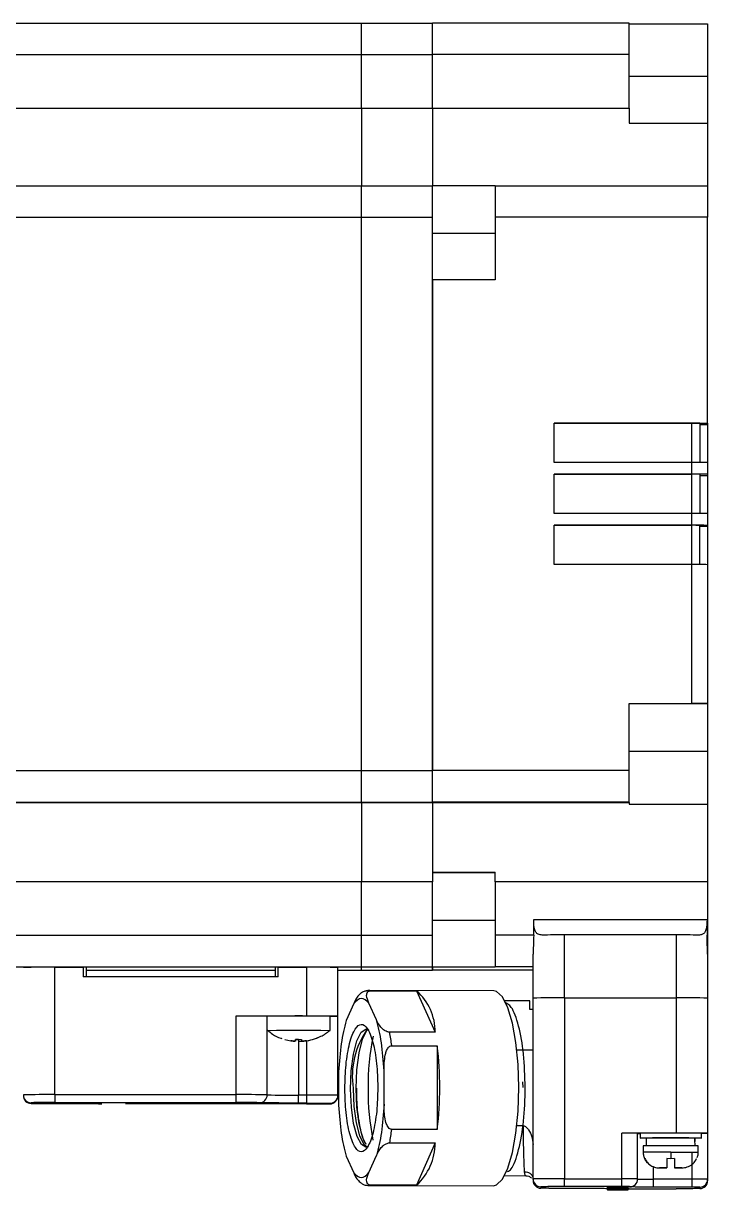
# Model space of a CAD drawing. Header units: millimetres. Extents: x 415 to 2018, y 500 to 823.
# Drawn here: x 1182.75 to 1187.1, y 711.07 to 718.49 of the extents above; entities that cross this region are included whole.
import ezdxf

# ---------------------------------------------------------------- set-up
doc = ezdxf.new("R2010")
doc.units = ezdxf.units.MM

msp = doc.modelspace()

# ---------------------------------------------------------------- linework, layer by layer
at = {"color": 161, "linetype": 'Continuous', "lineweight": 25, "true_color": 0x67adff}
for p, q in [((1176.1677, 718.4884), (1184.8977, 718.4884)), ((1184.8977, 718.2897), (1184.8977, 718.4884)), ((1184.8977, 718.4884), (1185.3477, 718.4884)), ((1185.3477, 718.2897), (1185.3477, 718.4884)), ((1186.5977, 718.4884), (1185.3477, 718.4884)), ((1186.5977, 718.2897), (1186.5977, 718.4884)), ((1186.5977, 718.4857), (1187.0977, 718.4857)), ((1187.0977, 718.4857), (1187.0977, 718.1502)), ((1176.1677, 718.2897), (1184.8977, 718.2897)), ((1184.8977, 717.9497), (1184.8977, 718.2897)), ((1184.8977, 718.2897), (1185.3477, 718.2897)), ((1185.3477, 717.9497), (1185.3477, 718.2897)), ((1186.5977, 718.2897), (1185.3477, 718.2897)), ((1186.5977, 717.9497), (1186.5977, 718.2897)), ((1187.0977, 718.1502), (1186.5977, 718.1502)), ((1187.0977, 718.1502), (1187.0977, 717.8543)), ((1176.1677, 717.9497), (1184.8977, 717.9497)), ((1184.8977, 717.9497), (1184.8977, 717.455)), ((1184.8977, 717.9497), (1185.3477, 717.9497)), ((1185.3477, 717.9497), (1185.3477, 717.455)), ((1185.3477, 717.9497), (1186.5977, 717.9497)), ((1185.3477, 717.9497), (1185.3477, 717.4561)), ((1186.5977, 717.9497), (1186.5977, 717.8543)), ((1186.5977, 717.8543), (1187.0977, 717.8543)), ((1187.0977, 717.8543), (1187.0977, 717.455)), ((1176.1677, 717.455), (1184.8977, 717.455)), ((1184.8977, 717.2563), (1184.8977, 717.455)), ((1184.8977, 717.455), (1185.3477, 717.455)), ((1185.3477, 717.4561), (1185.7477, 717.4561)), ((1185.3477, 717.2563), (1185.3477, 717.455)), ((1185.7477, 717.455), (1185.7477, 717.4561)), ((1185.7477, 717.455), (1187.0977, 717.455)), ((1185.7477, 717.455), (1185.7477, 717.2563)), ((1187.0977, 717.455), (1187.0977, 717.2563)), ((1176.1677, 717.2563), (1184.8977, 717.2563)), ((1184.8977, 713.7364), (1184.8977, 717.2563)), ((1184.8977, 717.2563), (1185.3477, 717.2563)), ((1185.3477, 713.7364), (1185.3477, 717.2563)), ((1185.7477, 717.2563), (1185.7477, 716.8563)), ((1187.0977, 717.2563), (1185.7477, 717.2563)), ((1187.0977, 715.9463), (1187.0977, 717.2563)), ((1185.7477, 717.1525), (1185.3477, 717.1525)), ((1185.7477, 716.8563), (1185.3477, 716.8563)), ((1185.3477, 716.8563), (1185.3477, 713.7364)), ((1186.1227, 715.9463), (1187.0977, 715.9463)), ((1186.1227, 715.6963), (1186.1227, 715.9463)), ((1186.9977, 715.946), (1186.1227, 715.946)), ((1186.9977, 715.6963), (1186.9977, 715.946)), ((1187.0477, 715.9457), (1187.0477, 715.6963)), ((1187.0977, 715.9356), (1187.0477, 715.9356)), ((1187.0977, 715.9463), (1187.0977, 715.9356)), ((1187.0977, 715.9356), (1187.0977, 715.6957)), ((1186.9977, 715.6963), (1186.1227, 715.6963)), ((1186.9977, 715.6214), (1186.9977, 715.6963)), ((1187.0977, 715.6957), (1187.0977, 715.6207)), ((1186.1227, 715.6214), (1186.9977, 715.6214)), ((1186.1227, 715.3714), (1186.1227, 715.6214)), ((1186.9977, 715.621), (1186.1227, 715.621)), ((1186.9977, 715.3714), (1186.9977, 715.621)), ((1187.0477, 715.6207), (1187.0477, 715.3713)), ((1187.0977, 715.6207), (1187.0977, 715.6116)), ((1187.0977, 715.6116), (1187.0477, 715.6116)), ((1187.0977, 715.6116), (1187.0977, 715.3707)), ((1186.9977, 715.3714), (1186.1227, 715.3714)), ((1186.9977, 715.2964), (1186.9977, 715.3714)), ((1187.0977, 715.3707), (1187.0977, 715.2957)), ((1186.1227, 715.2964), (1186.9977, 715.2964)), ((1186.1227, 715.0464), (1186.1227, 715.2964)), ((1186.9977, 715.296), (1186.1227, 715.296)), ((1186.9977, 715.0464), (1186.9977, 715.296)), ((1187.0477, 715.0463), (1187.0477, 715.2957)), ((1187.0977, 715.2875), (1187.0477, 715.2875)), ((1187.0977, 715.2957), (1187.0977, 715.2875)), ((1187.0977, 715.2875), (1187.0977, 715.0457)), ((1186.9977, 715.0464), (1186.1227, 715.0464)), ((1186.9977, 714.1636), (1186.9977, 715.0464)), ((1187.0977, 715.0457), (1187.0977, 714.1629)), ((1186.5977, 714.1636), (1186.9977, 714.1636)), ((1186.5977, 713.7364), (1186.5977, 714.1636)), ((1187.0977, 714.1614), (1186.5977, 714.1614)), ((1187.0977, 714.1629), (1187.0977, 714.1614)), ((1187.0977, 714.1614), (1187.0977, 713.8595)), ((1186.5977, 713.8595), (1187.0977, 713.8595)), ((1187.0977, 713.8595), (1187.0977, 713.5232)), ((1176.1677, 713.7364), (1184.8977, 713.7364)), ((1184.8977, 713.5351), (1184.8977, 713.7364)), ((1184.8977, 713.7364), (1185.3477, 713.7364)), ((1185.3477, 713.5351), (1185.3477, 713.7364)), ((1186.5977, 713.7364), (1185.3477, 713.7364)), ((1186.5977, 713.5351), (1186.5977, 713.7364)), ((1176.1677, 713.5351), (1184.8977, 713.5351)), ((1176.1677, 713.533), (1184.8977, 713.533)), ((1184.8977, 713.533), (1184.8977, 713.5351)), ((1184.8977, 713.5351), (1185.3477, 713.5351)), ((1184.8977, 713.533), (1184.8977, 713.0298)), ((1184.8977, 713.533), (1185.3477, 713.533)), ((1185.3477, 713.533), (1185.3477, 713.5351)), ((1186.5977, 713.5351), (1185.3477, 713.5351)), ((1185.3477, 713.533), (1185.3477, 713.0298)), ((1185.3477, 713.533), (1186.5977, 713.533)), ((1185.3477, 713.533), (1185.3477, 713.0898)), ((1186.5977, 713.533), (1186.5977, 713.5351)), ((1186.5977, 713.533), (1186.5977, 713.5232)), ((1186.5977, 713.5232), (1187.0977, 713.5232)), ((1187.0977, 713.5232), (1187.0977, 713.0298)), ((1184.8977, 713.0298), (1176.1677, 713.0298)), ((1184.8977, 712.6898), (1184.8977, 713.0298)), ((1185.3477, 713.0298), (1184.8977, 713.0298)), ((1185.3477, 713.0898), (1185.7477, 713.0898)), ((1185.3477, 713.0879), (1185.7477, 713.0879)), ((1185.3477, 712.6898), (1185.3477, 713.0298)), ((1185.7477, 713.0298), (1185.7477, 713.0898)), ((1187.0977, 713.0298), (1185.7477, 713.0298)), ((1185.7477, 713.0298), (1185.7477, 712.6898)), ((1187.0977, 713.0298), (1187.0977, 712.6898)), ((1185.3477, 712.786), (1185.7477, 712.786)), ((1185.9918, 712.6898), (1185.9918, 712.7898)), ((1185.9918, 712.7898), (1187.0937, 712.7898)), ((1187.0937, 712.7898), (1187.0937, 712.6898)), ((1176.1677, 712.6898), (1184.8977, 712.6898)), ((1184.8977, 712.4886), (1184.8977, 712.6898)), ((1184.8977, 712.6898), (1185.3477, 712.6898)), ((1185.3477, 712.4886), (1185.3477, 712.6898)), ((1185.9918, 712.6898), (1185.7477, 712.6898)), ((1185.7477, 712.6898), (1185.7477, 712.4886)), ((1186.1877, 712.2908), (1186.1877, 712.6908)), ((1186.8977, 712.6908), (1186.1877, 712.6908)), ((1186.8977, 712.6908), (1186.8977, 712.2908)), ((1187.0937, 712.6898), (1187.0977, 712.6898)), ((1187.0977, 712.6898), (1187.0977, 712.5696)), ((1185.9877, 712.2896), (1185.9877, 712.5696)), ((1187.0977, 712.5696), (1187.0977, 712.2896)), ((1176.1677, 712.4886), (1184.8977, 712.4886)), ((1182.9477, 711.6753), (1182.9477, 712.4853)), ((1182.9477, 712.4853), (1183.1277, 712.4853)), ((1183.1277, 712.4853), (1183.1277, 712.4253)), ((1183.1477, 712.4852), (1183.1477, 712.4253)), ((1183.1477, 712.4662), (1184.3477, 712.4662)), ((1184.3477, 712.4852), (1184.3477, 712.4253)), ((1184.3677, 712.4253), (1184.3677, 712.4853)), ((1184.3677, 712.4853), (1184.5477, 712.4853)), ((1184.5477, 712.4853), (1184.5477, 712.1753)), ((1184.7477, 712.1741), (1184.7477, 712.484)), ((1184.7477, 712.4662), (1184.8977, 712.4662)), ((1184.8977, 712.4662), (1184.8977, 712.4886)), ((1184.8977, 712.4886), (1185.3477, 712.4886)), ((1184.8977, 712.4662), (1185.3477, 712.4662)), ((1185.3477, 712.4662), (1185.3477, 712.4886)), ((1185.7477, 712.486), (1185.3477, 712.486)), ((1185.3477, 712.486), (1185.3477, 712.4662)), ((1185.9877, 712.4662), (1185.3477, 712.4662)), ((1185.9877, 712.4886), (1185.7477, 712.4886)), ((1185.7477, 712.4886), (1185.7477, 712.486)), ((1184.3677, 712.4253), (1183.1277, 712.4253)), ((1185.7376, 712.3361), (1184.9456, 712.3374)), ((1184.9573, 712.3357), (1185.2471, 712.3352)), ((1185.2471, 712.3352), (1185.3664, 712.072)), ((1185.9877, 711.1396), (1185.9877, 712.2896)), ((1186.1877, 712.2908), (1186.8977, 712.2908)), ((1186.1877, 712.2908), (1186.1877, 711.1409)), ((1186.8977, 712.2908), (1186.8977, 711.4309)), ((1187.0977, 712.2896), (1187.0977, 711.4296)), ((1184.8476, 712.2545), (1184.7999, 712.147)), ((1184.9925, 712.1516), (1184.9449, 712.2568)), ((1185.9677, 712.2712), (1185.8088, 712.2715)), ((1185.9677, 712.2173), (1185.9677, 712.2712)), ((1185.9877, 712.2172), (1185.9677, 712.2173)), ((1184.0977, 712.1753), (1184.0977, 711.6753)), ((1184.5477, 712.1753), (1184.0977, 712.1753)), ((1184.2977, 711.6741), (1184.2977, 712.1741)), ((1184.6977, 712.0839), (1184.6977, 712.1737)), ((1184.7477, 712.1712), (1184.7477, 712.1741)), ((1184.7477, 711.6712), (1184.7477, 712.1712)), ((1184.9259, 712.0925), (1184.9431, 712.0864)), ((1185.3664, 712.072), (1185.0766, 712.0725)), ((1184.4101, 712.0267), (1184.4487, 712.0182)), ((1184.4101, 712.0264), (1184.4101, 712.0267)), ((1184.4787, 712.0184), (1184.4787, 712.0271)), ((1184.4787, 712.0271), (1184.4977, 712.0266)), ((1184.4977, 712.0255), (1184.4787, 712.026)), ((1184.4977, 712.0266), (1184.5167, 712.0271)), ((1184.4977, 712.0266), (1184.4977, 711.6725)), ((1184.5167, 712.0271), (1184.5167, 712.0184)), ((1184.5467, 712.0182), (1184.5853, 712.0267)), ((1184.5477, 712.0178), (1184.5477, 711.6725)), ((1184.5853, 712.0267), (1184.5856, 712.026)), ((1184.5856, 712.026), (1184.5853, 712.0264)), ((1185.0895, 711.9869), (1185.3792, 711.9864)), ((1185.3792, 711.9864), (1185.3792, 711.4543)), ((1185.8844, 711.9611), (1185.9877, 711.961)), ((1184.7513, 711.8204), (1184.7513, 711.6078)), ((1185.0412, 711.6146), (1185.0412, 711.8272)), ((1184.7914, 711.7105), (1184.7914, 711.7156)), ((1185.001, 711.7245), (1185.001, 711.7194)), ((1185.9239, 711.7209), (1185.9236, 711.7559)), ((1182.7977, 711.6199), (1182.7977, 711.6241)), ((1182.9477, 711.6753), (1182.9477, 711.625)), ((1184.0977, 711.6753), (1182.9477, 711.6753)), ((1182.9477, 711.625), (1184.0977, 711.625)), ((1182.9477, 711.619), (1182.9977, 711.619)), ((1184.5477, 711.6161), (1183.3977, 711.6161)), ((1184.0977, 711.6753), (1184.0977, 711.625)), ((1184.2477, 711.6237), (1184.2477, 711.6241)), ((1184.2977, 711.6737), (1184.2977, 711.6741)), ((1184.4977, 711.6222), (1184.4977, 711.6725)), ((1184.5477, 711.6725), (1184.4977, 711.6725)), ((1184.5477, 711.6222), (1184.4977, 711.6222)), ((1184.5477, 711.6725), (1184.5477, 711.6222)), ((1184.6977, 711.6212), (1184.6977, 711.6171)), ((1184.7477, 711.6671), (1184.7477, 711.6712)), ((1185.9239, 711.477), (1185.8843, 711.4771)), ((1185.3792, 711.4543), (1185.0895, 711.4548)), ((1186.8977, 711.4309), (1186.5527, 711.4309)), ((1186.5527, 711.1409), (1186.5527, 711.4309)), ((1186.6527, 711.1402), (1186.6527, 711.4302)), ((1186.6677, 711.4294), (1186.6677, 711.3994)), ((1186.7077, 711.3994), (1186.7077, 711.3499)), ((1187.0157, 711.3994), (1187.0177, 711.3994)), ((1187.0577, 711.3994), (1187.0577, 711.4294)), ((1187.0977, 711.4296), (1187.0977, 711.4274)), ((1187.0977, 711.4274), (1187.0977, 711.1374)), ((1185.0766, 711.3686), (1185.3664, 711.3681)), ((1185.3664, 711.3681), (1185.2471, 711.0992)), ((1186.6877, 711.3494), (1186.6877, 711.3094)), ((1187.0377, 711.3094), (1187.0377, 711.3494)), ((1184.7999, 711.2834), (1184.8476, 711.1782)), ((1184.9449, 711.1805), (1184.9925, 711.288)), ((1186.6979, 711.2692), (1186.6979, 711.2696)), ((1186.8377, 711.2704), (1186.8627, 711.2705)), ((1186.8377, 711.2704), (1186.8377, 711.2098)), ((1186.8627, 711.2683), (1186.8377, 711.2684)), ((1186.8627, 711.3105), (1186.8627, 711.2705)), ((1186.8627, 711.2705), (1186.8877, 711.2704)), ((1186.8877, 711.2684), (1186.8627, 711.2683)), ((1186.8877, 711.2704), (1186.8877, 711.2098)), ((1186.9977, 711.3087), (1186.9977, 711.2328)), ((1187.0275, 711.2696), (1187.0275, 711.2692)), ((1186.7527, 711.1381), (1186.7527, 711.2175)), ((1186.8377, 711.2096), (1186.792, 711.2096)), ((1186.8377, 711.2092), (1186.792, 711.2092)), ((1186.8377, 711.2096), (1186.8377, 711.2098)), ((1186.8377, 711.2092), (1186.8377, 711.209)), ((1186.8877, 711.2096), (1186.9334, 711.2096)), ((1186.8877, 711.2092), (1186.9334, 711.2092)), ((1186.9977, 711.2317), (1186.9977, 711.1381)), ((1184.9435, 711.0974), (1185.7355, 711.0961)), ((1185.2471, 711.0992), (1184.9573, 711.0997)), ((1185.8069, 711.1605), (1185.941, 711.1602)), ((1185.9877, 711.1369), (1185.9877, 711.1396)), ((1186.1877, 711.0905), (1186.1877, 711.1409)), ((1186.1877, 711.1409), (1186.5527, 711.1409)), ((1186.5527, 711.0905), (1186.5527, 711.1409)), ((1186.6527, 711.1387), (1186.6527, 711.1402)), ((1186.7527, 711.0878), (1186.7527, 711.1381)), ((1186.9977, 711.1381), (1186.7527, 711.1381)), ((1186.9977, 711.1381), (1186.9977, 711.0878)), ((1187.0977, 711.1374), (1187.0977, 711.1282)), ((1186.0377, 711.0896), (1186.0377, 711.0803)), ((1186.0877, 711.08), (1186.3327, 711.08)), ((1186.5527, 711.0905), (1186.1877, 711.0905)), ((1186.4583, 711.0858), (1186.4583, 711.0758)), ((1186.4583, 711.0754), (1186.4583, 711.0714)), ((1186.5912, 711.0752), (1186.4609, 711.0752)), ((1186.4609, 711.0752), (1186.4609, 711.0751)), ((1186.4609, 711.0751), (1186.5393, 711.0751)), ((1186.5912, 711.0721), (1186.4609, 711.0721)), ((1186.4609, 711.0721), (1186.4609, 711.072)), ((1186.4609, 711.072), (1186.5393, 711.072)), ((1186.461, 711.0865), (1186.461, 711.0765)), ((1186.461, 711.0751), (1186.461, 711.0741)), ((1186.5911, 711.0745), (1186.461, 711.0741)), ((1186.461, 711.0741), (1186.4913, 711.074)), ((1186.461, 711.0741), (1186.461, 711.074)), ((1186.461, 711.074), (1186.461, 711.0738)), ((1186.461, 711.0738), (1186.5604, 711.0735)), ((1186.461, 711.0733), (1186.461, 711.0738)), ((1186.5604, 711.0735), (1186.461, 711.0733)), ((1186.461, 711.0731), (1186.5828, 711.0734)), ((1186.461, 711.0733), (1186.461, 711.0731)), ((1186.461, 711.0713), (1186.461, 711.0711)), ((1186.5911, 711.0713), (1186.461, 711.0713)), ((1186.461, 711.0711), (1186.5911, 711.0711)), ((1186.4611, 711.0751), (1186.4611, 711.0746)), ((1186.4611, 711.0746), (1186.5912, 711.0746)), ((1186.4611, 711.0746), (1186.4611, 711.0746)), ((1186.4611, 711.0715), (1186.5912, 711.0715)), ((1186.4611, 711.0715), (1186.4611, 711.0715)), ((1186.4612, 711.0869), (1186.4837, 711.0869)), ((1186.4612, 711.0769), (1186.4612, 711.0869)), ((1186.4837, 711.0769), (1186.4612, 711.0769)), ((1186.5393, 711.0751), (1186.4666, 711.0747)), ((1186.4666, 711.0747), (1186.4666, 711.0751)), ((1186.5393, 711.072), (1186.4666, 711.0716)), ((1186.4954, 711.076), (1186.4787, 711.0761)), ((1186.4837, 711.0769), (1186.4837, 711.0869)), ((1186.4837, 711.0765), (1186.4837, 711.0769)), ((1186.4913, 711.074), (1186.5427, 711.0742)), ((1186.5062, 711.0747), (1186.5873, 711.0751)), ((1186.5912, 711.0747), (1186.5062, 711.0747)), ((1186.5062, 711.0716), (1186.5873, 711.072)), ((1186.5912, 711.0716), (1186.5062, 711.0716)), ((1186.514, 711.0868), (1186.5382, 711.0868)), ((1186.514, 711.0768), (1186.514, 711.0868)), ((1186.514, 711.0768), (1186.514, 711.0763)), ((1186.5382, 711.0768), (1186.514, 711.0768)), ((1186.5382, 711.0768), (1186.5382, 711.0868)), ((1186.5382, 711.0763), (1186.5382, 711.0768)), ((1186.5427, 711.0742), (1186.5427, 711.0739)), ((1186.5427, 711.0739), (1186.5669, 711.0738)), ((1186.574, 711.0761), (1186.5561, 711.076)), ((1186.5669, 711.0742), (1186.5911, 711.0743)), ((1186.5669, 711.0738), (1186.5669, 711.0742)), ((1186.5685, 711.0869), (1186.5912, 711.0869)), ((1186.5685, 711.0769), (1186.5685, 711.0869)), ((1186.5912, 711.0769), (1186.5685, 711.0769)), ((1186.5685, 711.0769), (1186.5685, 711.0765)), ((1186.5828, 711.0743), (1186.5828, 711.0736)), ((1186.5911, 711.0745), (1186.5911, 711.0746)), ((1186.5911, 711.0743), (1186.5911, 711.0745)), ((1186.5911, 711.0743), (1186.5911, 711.0736)), ((1186.5911, 711.0736), (1186.5911, 711.0735)), ((1186.5911, 711.0711), (1186.5911, 711.0713)), ((1186.5912, 711.0769), (1186.5912, 711.0869)), ((1186.5912, 711.0765), (1186.5912, 711.0769)), ((1186.5912, 711.0752), (1186.5912, 711.0752)), ((1186.5912, 711.0747), (1186.5912, 711.0752)), ((1186.5912, 711.0746), (1186.5912, 711.0747)), ((1186.5912, 711.0721), (1186.5912, 711.0721)), ((1186.5912, 711.0715), (1186.5912, 711.0716)), ((1186.5939, 711.0858), (1186.5939, 711.0758)), ((1186.5939, 711.0772), (1186.8977, 711.0772)), ((1186.5939, 711.0714), (1186.5939, 711.0755)), ((1186.6027, 711.0887), (1186.6027, 711.0902)), ((1186.9977, 711.0878), (1186.7527, 711.0878)), ((1187.0477, 711.0874), (1187.0477, 711.0782))]:
    msp.add_line(p, q, dxfattribs=at)
for points in [[(1185.7355, 711.0961), (1185.7559, 711.1011), (1185.7935, 711.1377), (1185.8277, 711.208), (1185.8567, 711.3078), (1185.8787, 711.4313), (1185.8924, 711.5714), (1185.897, 711.7199), (1185.8924, 711.8681), (1185.8787, 712.0076), (1185.8567, 712.13), (1185.8277, 712.2285), (1185.7935, 712.2971), (1185.7559, 712.332), (1185.7376, 712.3361)], [(1184.2977, 712.0839), (1184.2977, 712.0839), (1184.3129, 712.0844), (1184.3563, 712.0848), (1184.4212, 712.0851), (1184.4977, 712.0852), (1184.5742, 712.0851), (1184.6391, 712.0848), (1184.6825, 712.0844), (1184.6977, 712.0839)], [(1184.8281, 711.7109), (1184.8326, 711.8271), (1184.846, 711.9325), (1184.8673, 712.0169), (1184.8942, 712.072), (1184.9241, 712.0924), (1184.9259, 712.0925)], [(1184.9262, 711.3587), (1184.9043, 711.4047), (1184.8822, 711.4893), (1184.8681, 711.5962), (1184.8632, 711.715), (1184.8681, 711.834), (1184.8822, 711.9416), (1184.9043, 712.0273), (1184.932, 712.0826), (1184.9342, 712.0853)], [(1184.9245, 711.3425), (1184.8963, 711.3588), (1184.869, 711.4103), (1184.8473, 711.4918), (1184.8332, 711.5953), (1184.8281, 711.7109)], [(1184.8443, 711.7151), (1184.8491, 711.5994), (1184.8629, 711.4952), (1184.8843, 711.4127), (1184.9114, 711.3601), (1184.9336, 711.3434)], [(1186.6677, 711.3994), (1186.6826, 711.3999), (1186.7248, 711.4003), (1186.7881, 711.4005), (1186.8627, 711.4006), (1186.9373, 711.4005), (1187.0006, 711.4003), (1187.0429, 711.3999), (1187.0577, 711.3994), (1187.0429, 711.3989), (1187.0158, 711.3986)], [(1186.7077, 711.3986), (1186.6826, 711.3989), (1186.6677, 711.3994)], [(1184.9408, 711.3477), (1184.9263, 711.3425), (1184.9245, 711.3425)], [(1186.8627, 711.3105), (1186.9297, 711.3104), (1186.9865, 711.3102), (1187.0244, 711.3098), (1187.0377, 711.3094)]]:
    msp.add_lwpolyline(points, dxfattribs=at)
for centre, radius, start, end in [((1187.0101, 713.9574), 1.9887, 88.91599, 90.3566), ((1187.0226, 711.7467), 3.9497, 88.91095, 90.36164), ((1187.0227, 711.6872), 3.9342, 88.90809, 90.3645), ((1187.0103, 713.6601), 1.961, 88.90581, 90.36677), ((1187.0228, 711.4338), 3.9376, 88.90957, 90.36473), ((1187.0226, 711.3467), 3.9497, 88.91095, 90.36164), ((1187.0102, 713.323), 1.973, 88.91028, 90.3623), ((1187.0226, 711.0967), 3.9497, 88.91095, 90.36164), ((1187.0228, 710.226), 3.9376, 88.90957, 90.36473), ((1186.1784, 689.3399), 23.351, 89.9772, 90.32766), ((1186.907, 689.3401), 23.3508, 89.67234, 90.0228), ((1182.8976, 704.6139), 7.8716, 89.63536, 91.09119), ((1183.1328, 711.7042), 0.7811, 88.90362, 90.37069), ((1184.3627, 711.7042), 0.7811, 89.62931, 91.09638), ((1184.5978, 704.6142), 7.8713, 88.90878, 90.36466), ((1184.9455, 712.2948), 0.0426, 73.84215, 108.86606), ((1185.0138, 712.0709), 0.3526, 0.18168, 48.56952), ((1186.1376, 704.4194), 7.8716, 89.63536, 91.09119), ((1186.9478, 704.4194), 7.8716, 88.90881, 90.36464), ((1184.1477, 704.2884), 7.8871, 88.91024, 90.36321), ((1184.4977, 701.5901), 10.5856, 88.91741, 91.08259), ((1184.5977, 704.2887), 7.8868, 88.91021, 90.36323), ((1184.7025, 710.9695), 1.2025, 87.84736, 90.2301), ((1185.3574, 711.7915), 0.5187, 144.72278, 188.47109), ((1183.515, 711.7946), 1.5861, 6.96607, 10.09117), ((1186.49, 711.7323), 1.5511, 168.24644, 180.67389), ((1183.1258, 711.7204), 2.2691, 353.26599, 6.73401), ((1186.4767, 711.6956), 1.5378, 179.31154, 191.59866), ((1182.8976, 703.8039), 7.8716, 89.63536, 91.09119), ((1182.7977, 711.6741), 0.05, 180.00083, 270.00259), ((1182.7977, 711.6699), 0.05, 180.00083, 270.00259), ((1184.1478, 703.8039), 7.8716, 88.90881, 90.36464), ((1184.2477, 711.6741), 0.05, 269.99913, 359.99397), ((1184.2477, 711.6737), 0.05, 269.99913, 359.99567), ((1184.4476, 719.5436), 7.8713, 268.90878, 270.36466), ((1184.5977, 703.7893), 7.8834, 88.90947, 90.36312), ((1184.6977, 711.6712), 0.05, 269.99744, 0.00086), ((1184.6977, 711.6671), 0.05, 269.99744, 0.00086), ((1183.4817, 711.6501), 1.6196, 349.98983, 353.07155), ((1186.5776, 707.4815), 3.9494, 88.9109, 90.3617), ((1186.6662, 711.6977), 0.2693, 267.12916, 270.3215), ((1186.8627, 701.1157), 10.3155, 88.91685, 91.08315), ((1186.8669, 701.234), 10.1666, 89.16154, 90.89723), ((1186.9477, 703.5393), 7.8917, 88.91067, 90.36278), ((1187.0617, 710.16), 1.268, 88.37047, 90.17822), ((1184.9949, 711.372), 0.3715, 312.75766, 359.39888), ((1186.8627, 700.2524), 11.0984, 89.09652, 90.90348), ((1186.819, 704.4095), 6.9012, 89.63697, 91.08995), ((1184.9435, 711.1401), 0.0426, 253.83767, 288.8772), ((1186.1377, 703.2539), 7.8871, 89.63679, 91.08976), ((1186.0377, 711.1396), 0.05, 180.00181, 270), ((1186.0377, 711.1303), 0.05, 180.00252, 270), ((1186.5777, 707.207), 3.9339, 88.90804, 90.36456), ((1186.6027, 711.1402), 0.05, 269.99841, 359.99988), ((1186.6027, 711.1387), 0.05, 270.00181, 359.99819), ((1186.7276, 715.0756), 3.9376, 268.90957, 270.36473), ((1187.0226, 707.1884), 3.9497, 88.91095, 90.36164), ((1187.0477, 711.1374), 0.05, 269.99909, 359.99557), ((1187.0477, 711.1282), 0.05, 269.99741, 359.99917), ((1186.4608, 711.061), 0.0249, 89.38258, 95.67791), ((1186.4758, 710.5936), 0.4826, 89.64488, 92.0744), ((1186.5844, 710.8152), 0.2584, 88.5152, 90.34966)]:
    msp.add_arc(centre, radius, start, end, dxfattribs=at)
for centre, start_param, end_param in [((1186.8627, 711.3494), 4.712389, 4.874387), ((1186.8627, 711.3994), 4.631912, 4.712389)]:
    msp.add_ellipse(centre, major_axis=(0, 0.311), ratio=0.49843, start_param=start_param, end_param=end_param, dxfattribs=at)
for points, knots in [([(1186.0449, 712.6904), (1186.0362, 712.6911), (1186.0201, 712.6924), (1186.0047, 712.7065), (1185.9962, 712.7287), (1185.9923, 712.7576), (1185.9919, 712.779), (1185.9918, 712.7898)], [0, 0, 0, 0, 0.0298134, 0.055025, 0.0802964, 0.1042708, 0.1287441, 0.1287441, 0.1287441, 0.1287441]), ([(1187.0937, 712.7898), (1187.0935, 712.7789), (1187.0931, 712.757), (1187.0891, 712.7281), (1187.0807, 712.7065), (1187.0664, 712.6938), (1187.0517, 712.6906), (1187.0423, 712.6905), (1187.0405, 712.6904)], [0, 0, 0, 0, 0.0247449, 0.0495034, 0.0738949, 0.0978515, 0.1231004, 0.1288302, 0.1288302, 0.1288302, 0.1288302]), ([(1185.9918, 712.6898), (1185.9911, 712.6672), (1185.9899, 712.6239), (1185.9884, 712.5871), (1185.9877, 712.5696)], [0, 0, 0, 0, 0.0628158, 0.1203216, 0.1203216, 0.1203216, 0.1203216]), ([(1187.0977, 712.5696), (1187.0969, 712.5889), (1187.0953, 712.6259), (1187.0942, 712.6691), (1187.0937, 712.6898)], [0, 0, 0, 0, 0.0627698, 0.1203226, 0.1203226, 0.1203226, 0.1203226]), ([(1184.9317, 712.3351), (1184.9291, 712.335), (1184.9233, 712.3347), (1184.913, 712.3317), (1184.8986, 712.3247), (1184.872, 712.3029), (1184.8583, 712.278), (1184.8494, 712.2584), (1184.8476, 712.2545)], [0, 0, 0, 0, 0.0053705, 0.0119391, 0.0222254, 0.0423053, 0.1067311, 0.1226845, 0.1226845, 0.1226845, 0.1226845]), ([(1184.9449, 712.2568), (1184.9286, 712.2723), (1184.8962, 712.3034), (1184.8638, 712.2708), (1184.8476, 712.2545)], [0, 0, 0, 0, 0.0590274, 0.1180549, 0.1180549, 0.1180549, 0.1180549]), ([(1184.9449, 712.2568), (1184.9376, 712.2735), (1184.9286, 712.2939), (1184.9305, 712.3178), (1184.9348, 712.3269), (1184.9427, 712.3328), (1184.9496, 712.3353), (1184.9552, 712.3356), (1184.9573, 712.3357)], [0, 0, 0, 0, 0.05499915, 0.06755406, 0.08214557, 0.08803076, 0.09397069, 0.09774747, 0.09774747, 0.09774747, 0.09774747]), ([(1185.9383, 711.7194), (1185.9361, 711.7924), (1185.9318, 711.9379), (1185.8985, 712.1197), (1185.8547, 712.2404), (1185.8212, 712.2559), (1185.8064, 712.2628)], [0, 0, 0, 0, 0.1531684, 0.3052646, 0.4577174, 0.5778358, 0.5778358, 0.5778358, 0.5778358]), ([(1184.7999, 712.147), (1184.7882, 712.1005), (1184.7649, 712.0074), (1184.7558, 711.8827), (1184.7513, 711.8204)], [0, 0, 0, 0, 0.1654416, 0.3308837, 0.3308837, 0.3308837, 0.3308837]), ([(1185.0412, 711.8272), (1185.0366, 711.8893), (1185.0275, 712.0136), (1185.0042, 712.1056), (1184.9925, 712.1516)], [0, 0, 0, 0, 0.1643099, 0.3286201, 0.3286201, 0.3286201, 0.3286201]), ([(1185.0766, 712.0725), (1185.074, 712.0726), (1185.0683, 712.073), (1185.0579, 712.0759), (1185.0436, 712.0827), (1185.017, 712.1041), (1185.0032, 712.1286), (1184.9943, 712.1478), (1184.9925, 712.1516)], [0, 0, 0, 0, 0.0053185, 0.0118227, 0.0220099, 0.0418947, 0.1056966, 0.1214955, 0.1214955, 0.1214955, 0.1214955]), ([(1184.3006, 712.0846), (1184.3106, 712.0762), (1184.3356, 712.0553), (1184.3675, 712.0387), (1184.3887, 712.0333), (1184.3911, 712.0328)], [0, 0, 0, 0, 0.0392556, 0.0980484, 0.1052457, 0.1052457, 0.1052457, 0.1052457]), ([(1184.6044, 712.0324), (1184.616, 712.0367), (1184.6493, 712.0492), (1184.6783, 712.0701), (1184.6972, 712.0838)], [0, 0, 0, 0, 0.0367808, 0.1064976, 0.1064976, 0.1064976, 0.1064976]), ([(1184.7914, 711.7156), (1184.7928, 711.7663), (1184.795, 711.8445), (1184.808, 711.9387), (1184.8214, 712.0036), (1184.8381, 712.0565), (1184.8624, 712.1061), (1184.8957, 712.1322), (1184.9291, 712.109), (1184.9535, 712.0614), (1184.9703, 712.0099), (1184.9839, 711.9462), (1184.9971, 711.853), (1184.9995, 711.7751), (1185.001, 711.7245)], [0, 0, 0, 0, 0.1036864, 0.1594692, 0.2164254, 0.2733816, 0.3291644, 0.4328502, 0.5365358, 0.592318, 0.6492741, 0.70623, 0.7620124, 0.8656976, 0.8656976, 0.8656976, 0.8656976]), ([(1184.4487, 712.0182), (1184.452, 712.0177), (1184.4587, 712.0168), (1184.4676, 712.0163), (1184.4744, 712.0164), (1184.4781, 712.0172), (1184.4785, 712.018), (1184.4787, 712.0184)], [0, 0, 0, 0, 0.0065333, 0.01306998, 0.01952415, 0.02594127, 0.03070706, 0.03070706, 0.03070706, 0.03070706]), ([(1184.4787, 712.0178), (1184.4784, 712.0173), (1184.4777, 712.0164), (1184.4727, 712.0159), (1184.4652, 712.016), (1184.4568, 712.0168), (1184.4511, 712.0176), (1184.4487, 712.018)], [0, 0, 0, 0, 0.00650594, 0.01301525, 0.01944228, 0.02583242, 0.03057825, 0.03057825, 0.03057825, 0.03057825]), ([(1184.4977, 712.0137), (1184.5323, 712.0163), (1184.5765, 712.0196), (1184.6167, 712.0372), (1184.6254, 712.041)], [0, 0, 0, 0, 0.1027433, 0.1314003, 0.1314003, 0.1314003, 0.1314003]), ([(1184.5167, 712.0184), (1184.517, 712.0179), (1184.5177, 712.0169), (1184.5227, 712.0163), (1184.5302, 712.0163), (1184.5386, 712.017), (1184.5443, 712.0179), (1184.5467, 712.0182)], [0, 0, 0, 0, 0.00652409, 0.01305222, 0.01949741, 0.02590559, 0.03066487, 0.03066487, 0.03066487, 0.03066487]), ([(1184.5467, 712.018), (1184.5434, 712.0175), (1184.5367, 712.0166), (1184.5278, 712.0159), (1184.521, 712.016), (1184.5173, 712.0167), (1184.5169, 712.0174), (1184.5167, 712.0178)], [0, 0, 0, 0, 0.0065146, 0.01303256, 0.01946828, 0.02586739, 0.03061942, 0.03061942, 0.03061942, 0.03061942]), ([(1185.0412, 711.8272), (1185.0414, 711.861), (1185.0418, 711.9024), (1185.0545, 711.9506), (1185.0629, 711.9691), (1185.0734, 711.9809), (1185.0815, 711.9861), (1185.0872, 711.9867), (1185.0895, 711.9869)], [0, 0, 0, 0, 0.0998999, 0.1227051, 0.149208, 0.1598971, 0.1706874, 0.1775458, 0.1775458, 0.1775458, 0.1775458]), ([(1185.001, 711.7194), (1184.9996, 711.6686), (1184.9975, 711.5905), (1184.9845, 711.4962), (1184.971, 711.4313), (1184.9543, 711.3784), (1184.93, 711.3289), (1184.8967, 711.3028), (1184.8634, 711.326), (1184.839, 711.3736), (1184.8221, 711.4251), (1184.8085, 711.4888), (1184.7953, 711.582), (1184.7929, 711.6599), (1184.7914, 711.7105)], [0, 0, 0, 0, 0.1036743, 0.1594503, 0.2163987, 0.2733477, 0.3291237, 0.4327974, 0.5364715, 0.5922472, 0.6491964, 0.7061451, 0.7619203, 0.8655948, 0.8655948, 0.8655948, 0.8655948]), ([(1184.9263, 711.3604), (1184.9246, 711.3626), (1184.9178, 711.3716), (1184.9036, 711.4079), (1184.8895, 711.462), (1184.8793, 711.5204), (1184.8722, 711.5801), (1184.8675, 711.6451), (1184.8669, 711.6927), (1184.8666, 711.7176)], [0, 0, 0, 0, 0.020929, 0.0884257, 0.152883, 0.2078889, 0.253918, 0.307368, 0.3654683, 0.3654683, 0.3654683, 0.3654683]), ([(1185.8264, 711.1857), (1185.8342, 711.1903), (1185.8607, 711.2058), (1185.8983, 711.3183), (1185.9319, 711.5004), (1185.9362, 711.6464), (1185.9383, 711.7194)], [0, 0, 0, 0, 0.0676604, 0.2314506, 0.3944111, 0.5572558, 0.5572558, 0.5572558, 0.5572558]), ([(1182.9477, 711.625), (1182.9288, 711.625), (1182.8997, 711.625), (1182.8648, 711.6249), (1182.8409, 711.6247), (1182.8215, 711.6246), (1182.8028, 711.6244), (1182.7997, 711.6242), (1182.7977, 711.6241)], [0, 0, 0, 0, 0.0359187, 0.055444, 0.0750043, 0.09453, 0.1140901, 0.1500083, 0.1500083, 0.1500083, 0.1500083]), ([(1182.7977, 711.6199), (1182.7997, 711.6198), (1182.8028, 711.6196), (1182.8215, 711.6194), (1182.8409, 711.6193), (1182.8648, 711.6191), (1182.8997, 711.619), (1182.9288, 711.619), (1182.9477, 711.619)], [0, 0, 0, 0, 0.0359183, 0.0554444, 0.0750039, 0.0945302, 0.1140895, 0.1500083, 0.1500083, 0.1500083, 0.1500083]), ([(1182.9977, 711.619), (1183.0292, 711.619), (1183.0777, 711.6189), (1183.1359, 711.6187), (1183.1757, 711.6185), (1183.208, 711.6183), (1183.2392, 711.6179), (1183.2444, 711.6176), (1183.2477, 711.6174)], [0, 0, 0, 0, 0.0598644, 0.0924193, 0.1250079, 0.1575625, 0.1901513, 0.2500158, 0.2500158, 0.2500158, 0.2500158]), ([(1184.2477, 711.6241), (1184.2457, 711.6242), (1184.2426, 711.6244), (1184.2239, 711.6246), (1184.2045, 711.6247), (1184.1807, 711.6249), (1184.1457, 711.625), (1184.1166, 711.625), (1184.0977, 711.625)], [0, 0, 0, 0, 0.0359185, 0.0554443, 0.0750039, 0.0945302, 0.1140904, 0.1500083, 0.1500083, 0.1500083, 0.1500083]), ([(1184.4977, 711.6222), (1184.4663, 711.6222), (1184.4177, 711.6222), (1184.3595, 711.6224), (1184.3197, 711.6226), (1184.2874, 711.6229), (1184.2563, 711.6232), (1184.2511, 711.6235), (1184.2477, 711.6237)], [0, 0, 0, 0, 0.0598642, 0.0924181, 0.1250074, 0.1575613, 0.19015, 0.2500143, 0.2500143, 0.2500143, 0.2500143]), ([(1184.5477, 711.6222), (1184.5666, 711.6222), (1184.5957, 711.6221), (1184.6307, 711.622), (1184.6545, 711.6219), (1184.6739, 711.6217), (1184.6926, 711.6215), (1184.6957, 711.6213), (1184.6977, 711.6212)], [0, 0, 0, 0, 0.0359179, 0.0554782, 0.0750038, 0.094564, 0.1140897, 0.1500083, 0.1500083, 0.1500083, 0.1500083]), ([(1184.5477, 711.6161), (1184.5666, 711.6162), (1184.5957, 711.6162), (1184.6307, 711.6163), (1184.6545, 711.6164), (1184.6739, 711.6166), (1184.6926, 711.6168), (1184.6957, 711.617), (1184.6977, 711.6171)], [0, 0, 0, 0, 0.035918, 0.0554442, 0.0750038, 0.0945296, 0.1140897, 0.1500083, 0.1500083, 0.1500083, 0.1500083]), ([(1185.0412, 711.6146), (1185.0366, 711.5523), (1185.0275, 711.4276), (1185.0042, 711.3345), (1184.9925, 711.288)], [0, 0, 0, 0, 0.1654421, 0.3308837, 0.3308837, 0.3308837, 0.3308837]), ([(1185.0895, 711.4548), (1185.0869, 711.4551), (1185.0813, 711.4557), (1185.0723, 711.4617), (1185.061, 711.4755), (1185.0441, 711.5187), (1185.0414, 711.5681), (1185.0412, 711.6069), (1185.0412, 711.6146)], [0, 0, 0, 0, 0.0077769, 0.0172876, 0.0321828, 0.061259, 0.1545514, 0.1776522, 0.1776522, 0.1776522, 0.1776522]), ([(1184.7513, 711.6078), (1184.7558, 711.5457), (1184.7649, 711.4214), (1184.7882, 711.3294), (1184.7999, 711.2834)], [0, 0, 0, 0, 0.1643111, 0.3286216, 0.3286216, 0.3286216, 0.3286216]), ([(1185.934, 711.1847), (1185.9331, 711.199), (1185.9315, 711.2258), (1185.9292, 711.294), (1185.9274, 711.3757), (1185.9265, 711.444), (1185.9261, 711.477)], [0, 0, 0, 0, 0.0780522, 0.1463664, 0.2216759, 0.2924518, 0.2924518, 0.2924518, 0.2924518]), ([(1185.9261, 711.477), (1185.9289, 711.4766), (1185.9358, 711.4757), (1185.948, 711.4673), (1185.9656, 711.4458), (1185.9827, 711.4084), (1185.986, 711.3757), (1185.9877, 711.3592)], [0, 0, 0, 0, 0.0088534, 0.0210637, 0.0439874, 0.092347, 0.1415118, 0.1415118, 0.1415118, 0.1415118]), ([(1184.9925, 711.288), (1185.0003, 711.305), (1185.01, 711.3259), (1185.0335, 711.3503), (1185.0461, 711.3596), (1185.0593, 711.3656), (1185.0685, 711.3682), (1185.0743, 711.3685), (1185.0766, 711.3686)], [0, 0, 0, 0, 0.0690263, 0.0847837, 0.1030959, 0.1104822, 0.1179378, 0.1226766, 0.1226766, 0.1226766, 0.1226766]), ([(1186.6877, 711.3094), (1186.6882, 711.3018), (1186.6892, 711.2864), (1186.6979, 711.2647), (1186.7062, 711.2501), (1186.7122, 711.2444), (1186.7126, 711.2441)], [0, 0, 0, 0, 0.02290415, 0.04666748, 0.07009568, 0.07138825, 0.07138825, 0.07138825, 0.07138825]), ([(1186.6979, 711.2696), (1186.7035, 711.2597), (1186.7146, 711.2401), (1186.7424, 711.2198), (1186.7695, 711.2106), (1186.7864, 711.2098), (1186.792, 711.2096)], [0, 0, 0, 0, 0.0335862, 0.0671628, 0.1010128, 0.1179136, 0.1179136, 0.1179136, 0.1179136]), ([(1186.9334, 711.2096), (1186.9453, 711.2107), (1186.969, 711.2129), (1187.0001, 711.2308), (1187.0187, 711.2517), (1187.0256, 711.2657), (1187.0275, 711.2696)], [0, 0, 0, 0, 0.0354199, 0.070904, 0.1051042, 0.1178941, 0.1178941, 0.1178941, 0.1178941]), ([(1187.031, 711.2758), (1187.0325, 711.2795), (1187.037, 711.2903), (1187.0374, 711.3018), (1187.0377, 711.3094)], [0, 0, 0, 0, 0.01178688, 0.03450633, 0.03450633, 0.03450633, 0.03450633]), ([(1184.8476, 711.1782), (1184.8638, 711.1627), (1184.8962, 711.1316), (1184.9286, 711.1642), (1184.9449, 711.1805)], [0, 0, 0, 0, 0.0590275, 0.118055, 0.118055, 0.118055, 0.118055]), ([(1184.8476, 711.1782), (1184.8554, 711.1616), (1184.865, 711.1411), (1184.8885, 711.1172), (1184.9011, 711.108), (1184.9143, 711.1021), (1184.9236, 711.0995), (1184.9294, 711.0992), (1184.9317, 711.0991)], [0, 0, 0, 0, 0.0683576, 0.0839622, 0.1020977, 0.1094124, 0.1167949, 0.1214887, 0.1214887, 0.1214887, 0.1214887]), ([(1184.9573, 711.0997), (1184.9549, 711.0999), (1184.9494, 711.1002), (1184.9417, 711.1032), (1184.9336, 711.1102), (1184.9263, 711.1321), (1184.9347, 711.157), (1184.9432, 711.1766), (1184.9449, 711.1805)], [0, 0, 0, 0, 0.00434997, 0.00966988, 0.01800114, 0.03426433, 0.08644577, 0.09936711, 0.09936711, 0.09936711, 0.09936711]), ([(1185.934, 711.1847), (1185.9404, 711.1845), (1185.9504, 711.1842), (1185.9628, 711.1787), (1185.9715, 711.1727), (1185.9788, 711.1649), (1185.984, 711.1559), (1185.9871, 711.1464), (1185.9875, 711.14), (1185.9877, 711.1369)], [0, 0, 0, 0, 0.0187384, 0.02900436, 0.03959938, 0.05028843, 0.06081877, 0.07096432, 0.08054377, 0.08054377, 0.08054377, 0.08054377]), ([(1185.941, 711.1609), (1185.941, 711.1606), (1185.9409, 711.1528), (1185.9374, 711.1689), (1185.934, 711.1847)], [0, 0, 0, 0, 0.00069589, 0.02624295, 0.02624295, 0.02624295, 0.02624295]), ([(1186.792, 711.2096), (1186.7942, 711.2096), (1186.7986, 711.2097), (1186.8093, 711.2097), (1186.8223, 711.2098), (1186.8326, 711.2098), (1186.8377, 711.2098)], [0, 0, 0, 0, 0.01139316, 0.02285394, 0.03424963, 0.04571201, 0.04571201, 0.04571201, 0.04571201]), ([(1186.8377, 711.209), (1186.8326, 711.209), (1186.8223, 711.209), (1186.8093, 711.2091), (1186.7985, 711.2091), (1186.7942, 711.2092), (1186.792, 711.2092)], [0, 0, 0, 0, 0.01140671, 0.02286129, 0.03425901, 0.0457269, 0.0457269, 0.0457269, 0.0457269]), ([(1186.8877, 711.2098), (1186.8928, 711.2098), (1186.9031, 711.2098), (1186.9161, 711.2097), (1186.9269, 711.2097), (1186.9313, 711.2096), (1186.9334, 711.2096)], [0, 0, 0, 0, 0.01140674, 0.02286135, 0.0342591, 0.0457269, 0.0457269, 0.0457269, 0.0457269]), ([(1186.9334, 711.2092), (1186.9312, 711.2092), (1186.9269, 711.2091), (1186.9161, 711.2091), (1186.9032, 711.209), (1186.8929, 711.209), (1186.8877, 711.209)], [0, 0, 0, 0, 0.01139399, 0.02285613, 0.03425226, 0.04571647, 0.04571647, 0.04571647, 0.04571647]), ([(1185.9411, 711.1602), (1185.9477, 711.1595), (1185.9579, 711.1583), (1185.9701, 711.1515), (1185.9753, 711.1465), (1185.9779, 711.144)], [0, 0, 0, 0, 0.01970189, 0.03038726, 0.04131861, 0.04131861, 0.04131861, 0.04131861]), ([(1186.1877, 711.0905), (1186.1688, 711.0905), (1186.1397, 711.0905), (1186.1048, 711.0904), (1186.0809, 711.0903), (1186.0615, 711.0901), (1186.0428, 711.0899), (1186.0397, 711.0897), (1186.0377, 711.0896)], [0, 0, 0, 0, 0.0359188, 0.0554441, 0.0750044, 0.0945302, 0.1140898, 0.1500083, 0.1500083, 0.1500083, 0.1500083]), ([(1186.0877, 711.08), (1186.0812, 711.08), (1186.0681, 711.08), (1186.0515, 711.0801), (1186.04, 711.0802), (1186.0385, 711.0803), (1186.0377, 711.0803)], [0, 0, 0, 0, 0.01249997, 0.02500074, 0.03750156, 0.05000217, 0.05000217, 0.05000217, 0.05000217]), ([(1186.3327, 711.08), (1186.3522, 711.08), (1186.3912, 711.08), (1186.4378, 711.0798), (1186.4543, 711.0796), (1186.461, 711.0795)], [0, 0, 0, 0, 0.0478046, 0.0956098, 0.128308, 0.128308, 0.128308, 0.128308]), ([(1186.5939, 711.0758), (1186.5932, 711.0757), (1186.5918, 711.0756), (1186.5774, 711.0755), (1186.5547, 711.0754), (1186.5276, 711.0753), (1186.5, 711.0754), (1186.4763, 711.0755), (1186.4607, 711.0756), (1186.4591, 711.0757), (1186.4583, 711.0758)], [0, 0, 0, 0, 0.0177706, 0.0337288, 0.0497418, 0.0669575, 0.0845465, 0.1012874, 0.1177645, 0.1356326, 0.1356326, 0.1356326, 0.1356326]), ([(1186.4583, 711.0727), (1186.4587, 711.0727), (1186.4594, 711.0728), (1186.4659, 711.0729), (1186.4779, 711.073), (1186.498, 711.0731), (1186.5245, 711.0731), (1186.5509, 711.0731), (1186.5736, 711.073), (1186.5896, 711.0729), (1186.5923, 711.0728), (1186.5937, 711.0727)], [0, 0, 0, 0, 0.0119856, 0.0232312, 0.034231, 0.0510693, 0.068671, 0.0862088, 0.1026304, 0.1185094, 0.1354148, 0.1354148, 0.1354148, 0.1354148]), ([(1186.5937, 711.0727), (1186.5936, 711.0727), (1186.5934, 711.0725), (1186.5819, 711.0724), (1186.5623, 711.0723), (1186.5372, 711.0722), (1186.5098, 711.0723), (1186.4863, 711.0723), (1186.4699, 711.0724), (1186.46, 711.0725), (1186.4589, 711.0726), (1186.4583, 711.0727)], [0, 0, 0, 0, 0.016731, 0.0318689, 0.0468547, 0.0626552, 0.0795594, 0.09681, 0.1085457, 0.1210601, 0.1354236, 0.1354236, 0.1354236, 0.1354236]), ([(1186.461, 711.0865), (1186.461, 711.0866), (1186.4611, 711.0867), (1186.4612, 711.0868), (1186.4612, 711.0869)], [0, 0, 0, 0, 0.0002048523, 0.0003658088, 0.0003658088, 0.0003658088, 0.0003658088]), ([(1186.461, 711.0765), (1186.461, 711.0766), (1186.4611, 711.0767), (1186.4612, 711.0768), (1186.4612, 711.0769)], [0, 0, 0, 0, 0.0002049205, 0.0003659269, 0.0003659269, 0.0003659269, 0.0003659269]), ([(1186.5261, 711.0762), (1186.5183, 711.0762), (1186.5043, 711.0762), (1186.4854, 711.0762), (1186.4722, 711.0763), (1186.465, 711.0763), (1186.4615, 711.0764), (1186.4612, 711.0765), (1186.461, 711.0765)], [0, 0, 0, 0, 0.01493407, 0.02661144, 0.03640175, 0.04428512, 0.05357893, 0.06510272, 0.06510272, 0.06510272, 0.06510272]), ([(1186.461, 711.074), (1186.4838, 711.0739), (1186.5244, 711.0738), (1186.565, 711.0737), (1186.5828, 711.0736)], [0, 0, 0, 0, 0.068217, 0.121816, 0.121816, 0.121816, 0.121816]), ([(1186.4611, 711.0746), (1186.4612, 711.0747), (1186.4614, 711.0747), (1186.4631, 711.0747), (1186.4653, 711.0747), (1186.4666, 711.0747)], [0, 0, 0, 0, 0.001587899, 0.003123309, 0.005505315, 0.005505315, 0.005505315, 0.005505315]), ([(1186.4611, 711.0715), (1186.4612, 711.0716), (1186.4614, 711.0716), (1186.4631, 711.0716), (1186.4653, 711.0716), (1186.4666, 711.0716)], [0, 0, 0, 0, 0.00158766, 0.0031243, 0.005505313, 0.005505313, 0.005505313, 0.005505313]), ([(1186.4933, 711.0725), (1186.4902, 711.0725), (1186.4837, 711.0726), (1186.4813, 711.0727), (1186.4828, 711.0728), (1186.4903, 711.0729), (1186.5029, 711.0729), (1186.5185, 711.0729), (1186.5357, 711.0729), (1186.5464, 711.0729), (1186.5518, 711.0729)], [0, 0, 0, 0, 0.00940454, 0.01943602, 0.02971106, 0.0390746, 0.04869405, 0.05899669, 0.07001708, 0.08116537, 0.08116537, 0.08116537, 0.08116537]), ([(1186.483, 711.0758), (1186.4837, 711.0758), (1186.4849, 711.0759), (1186.4923, 711.076), (1186.4954, 711.076)], [0, 0, 0, 0, 0.00706289, 0.01243158, 0.01243158, 0.01243158, 0.01243158]), ([(1186.5695, 711.0758), (1186.5692, 711.0758), (1186.5686, 711.0757), (1186.5627, 711.0756), (1186.5536, 711.0756), (1186.5422, 711.0755), (1186.5295, 711.0755), (1186.517, 711.0755), (1186.5055, 711.0755), (1186.4956, 711.0756), (1186.4883, 711.0756), (1186.4838, 711.0757), (1186.4833, 711.0758), (1186.483, 711.0758)], [0, 0, 0, 0, 0.0097626, 0.01790726, 0.02529342, 0.03336737, 0.04140414, 0.04924948, 0.0567923, 0.06405264, 0.07117014, 0.07852611, 0.08650057, 0.08650057, 0.08650057, 0.08650057]), ([(1186.4837, 711.0865), (1186.4838, 711.0865), (1186.484, 711.0865), (1186.4865, 711.0864), (1186.4922, 711.0864), (1186.5021, 711.0863), (1186.5098, 711.0863), (1186.514, 711.0863)], [0, 0, 0, 0, 0.00643343, 0.01185775, 0.01672859, 0.02291095, 0.03028373, 0.03028373, 0.03028373, 0.03028373]), ([(1186.4837, 711.0765), (1186.4838, 711.0765), (1186.484, 711.0765), (1186.4865, 711.0764), (1186.4922, 711.0764), (1186.5021, 711.0763), (1186.5098, 711.0763), (1186.514, 711.0763)], [0, 0, 0, 0, 0.00643347, 0.01185781, 0.01672868, 0.02291107, 0.03028389, 0.03028389, 0.03028389, 0.03028389]), ([(1186.5518, 711.0729), (1186.555, 711.0729), (1186.5615, 711.0729), (1186.5681, 711.0728), (1186.5707, 711.0727), (1186.5694, 711.0726), (1186.5625, 711.0725), (1186.5519, 711.0725), (1186.5357, 711.0724), (1186.5181, 711.0724), (1186.5024, 711.0724), (1186.4963, 711.0725), (1186.4933, 711.0725)], [0, 0, 0, 0, 0.00760694, 0.01567896, 0.02507631, 0.03621608, 0.04550114, 0.05409981, 0.06268258, 0.0794471, 0.08734776, 0.09488766, 0.09488766, 0.09488766, 0.09488766]), ([(1186.5912, 711.0765), (1186.5911, 711.0765), (1186.5908, 711.0764), (1186.5876, 711.0764), (1186.5816, 711.0763), (1186.5704, 711.0762), (1186.551, 711.0762), (1186.5352, 711.0762), (1186.5261, 711.0762)], [0, 0, 0, 0, 0.01105296, 0.02004649, 0.02767137, 0.03490709, 0.04787588, 0.06510146, 0.06510146, 0.06510146, 0.06510146]), ([(1186.5382, 711.0863), (1186.5418, 711.0863), (1186.5485, 711.0863), (1186.5576, 711.0864), (1186.5646, 711.0864), (1186.5681, 711.0865), (1186.5684, 711.0865), (1186.5685, 711.0865)], [0, 0, 0, 0, 0.00630902, 0.01176419, 0.0166428, 0.02279218, 0.03026567, 0.03026567, 0.03026567, 0.03026567]), ([(1186.5382, 711.0763), (1186.5418, 711.0763), (1186.5485, 711.0763), (1186.5576, 711.0764), (1186.5646, 711.0764), (1186.5681, 711.0765), (1186.5684, 711.0765), (1186.5685, 711.0765)], [0, 0, 0, 0, 0.00630905, 0.01176426, 0.0166429, 0.0227923, 0.03026583, 0.03026583, 0.03026583, 0.03026583]), ([(1186.6027, 711.0902), (1186.602, 711.0903), (1186.6005, 711.0904), (1186.5889, 711.0905), (1186.5724, 711.0905), (1186.5593, 711.0905), (1186.5527, 711.0905)], [0, 0, 0, 0, 0.01250078, 0.02500173, 0.03750262, 0.05000367, 0.05000367, 0.05000367, 0.05000367]), ([(1186.5561, 711.076), (1186.5603, 711.076), (1186.5679, 711.0759), (1186.569, 711.0758), (1186.5695, 711.0758)], [0, 0, 0, 0, 0.00740513, 0.01337935, 0.01337935, 0.01337935, 0.01337935]), ([(1186.574, 711.0761), (1186.5803, 711.0761), (1186.5919, 711.076), (1186.5933, 711.0758), (1186.5939, 711.0758)], [0, 0, 0, 0, 0.01091069, 0.01992895, 0.01992895, 0.01992895, 0.01992895]), ([(1186.5911, 711.0735), (1186.591, 711.0735), (1186.5907, 711.0735), (1186.5881, 711.0735), (1186.5848, 711.0734), (1186.5828, 711.0734)], [0, 0, 0, 0, 0.002396986, 0.004708416, 0.008299266, 0.008299266, 0.008299266, 0.008299266]), ([(1186.5912, 711.0752), (1186.5912, 711.0752), (1186.591, 711.0752), (1186.5898, 711.0751), (1186.5883, 711.0751), (1186.5873, 711.0751)], [0, 0, 0, 0, 0.001140507, 0.002237278, 0.003931542, 0.003931542, 0.003931542, 0.003931542]), ([(1186.5912, 711.0721), (1186.5912, 711.0721), (1186.591, 711.0721), (1186.5898, 711.072), (1186.5883, 711.072), (1186.5873, 711.072)], [0, 0, 0, 0, 0.001135499, 0.002232816, 0.003931541, 0.003931541, 0.003931541, 0.003931541]), ([(1186.7527, 711.0878), (1186.7338, 711.0878), (1186.7047, 711.0878), (1186.6698, 711.0879), (1186.6459, 711.088), (1186.6265, 711.0882), (1186.6078, 711.0884), (1186.6047, 711.0886), (1186.6027, 711.0887)], [0, 0, 0, 0, 0.0359179, 0.0554442, 0.0750037, 0.0945296, 0.1140897, 0.1500083, 0.1500083, 0.1500083, 0.1500083]), ([(1187.0477, 711.0782), (1187.0457, 711.0781), (1187.0426, 711.0779), (1187.0239, 711.0777), (1187.0045, 711.0775), (1186.9807, 711.0774), (1186.9457, 711.0773), (1186.9166, 711.0772), (1186.8977, 711.0772)], [0, 0, 0, 0, 0.0359183, 0.0554783, 0.075004, 0.0945643, 0.1140896, 0.1500083, 0.1500083, 0.1500083, 0.1500083]), ([(1187.0477, 711.0874), (1187.047, 711.0875), (1187.0455, 711.0876), (1187.0339, 711.0877), (1187.0174, 711.0877), (1187.0043, 711.0877), (1186.9977, 711.0878)], [0, 0, 0, 0, 0.01250062, 0.02500142, 0.03750135, 0.05000223, 0.05000223, 0.05000223, 0.05000223])]:
    msp.add_open_spline(points, degree=3, knots=knots, dxfattribs=at)

doc.saveas('drawing.dxf')
